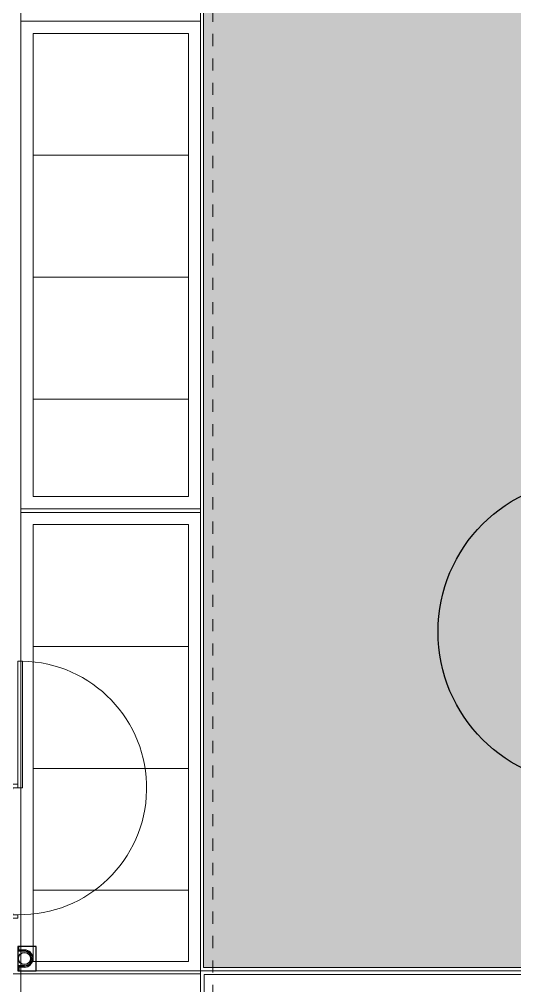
# Model space of a CAD drawing. Header units: metres. Extents: x 349703 to 349913, y 9282546 to 9282694.
# Drawn here: x 349729.72 to 349733.79, y 9282608.92 to 9282616.84 of the extents above; entities that cross this region are included whole.
import ezdxf

# ---------------------------------------------------------------- set-up
doc = ezdxf.new("R2010")
doc.units = ezdxf.units.M
doc.header["$LTSCALE"] = 0.25
doc.linetypes.add('HIDDEN', pattern=[0.375, 0.25, -0.125])
for name, color, linetype, lineweight in [('AREA-VERDE', 3, 'CONTINUOUS', 9), ('ARQ-FONDO', 253, 'CONTINUOUS', 9), ('CUNETAS-RED', 5, 'CONTINUOUS', 18), ('LLORAD-TEXTO', 1, 'CONTINUOUS', 25)]:
    doc.layers.add(name, color=color, linetype=linetype, lineweight=lineweight)

# ---------------------------------------------------------------- blocks, each defined once
blk = doc.blocks.new('vereda sumñdcjw')
at = {"layer": 'ARQ-FONDO', "flags": 128}
for points in [[(350088.3946, 9282377.6072), (350100.9754, 9282377.6072), (350100.9754, 9282359.5264), (350098.6004, 9282359.5264), (350098.6004, 9282346.1764), (350090.7696, 9282346.1764), (350090.7696, 9282359.5264), (350088.3946, 9282359.5264)], [(350098.7004, 9282353.8918), (350099.975, 9282353.8918), (350099.975, 9282350.0918), (350098.7004, 9282350.0918)], [(350098.7004, 9282349.8618), (350099.975, 9282349.8618), (350099.975, 9282346.2764), (350098.7004, 9282346.2764)], [(350100.075, 9282346.1764), (350098.6004, 9282346.1764), (350098.6004, 9282344.7018), (350100.075, 9282344.7018)]]:
    blk.add_lwpolyline(points, close=True, dxfattribs=at)
for points in [[(350098.6004, 9282353.9918), (350100.075, 9282353.9918), (350100.075, 9282349.9918), (350098.6004, 9282349.9918), (350098.6004, 9282353.9918)], [(350099.975, 9282352.8918), (350098.7004, 9282352.8918)], [(350099.975, 9282351.8918), (350098.7004, 9282351.8918)], [(350099.975, 9282350.8918), (350098.7004, 9282350.8918)], [(350098.6004, 9282349.9618), (350100.075, 9282349.9618), (350100.075, 9282346.2018), (350098.6004, 9282346.2018), (350098.6004, 9282349.9618)], [(350099.975, 9282348.8618), (350098.7004, 9282348.8618)], [(350099.975, 9282347.8618), (350098.7004, 9282347.8618)], [(350099.975, 9282346.8618), (350098.7004, 9282346.8618)]]:
    blk.add_lwpolyline(points, dxfattribs=at)
blk = doc.blocks.new('PUERTA 01')
at = {"layer": 'ARQ-FONDO', "ltscale": 0.025}
for p, q in [((139.2072, 49.0048), (139.0542, 49.0048)), ((139.2072, 48.9648), (139.2072, 49.0048)), ((139.0942, 48.9748), (139.0542, 48.9748)), ((139.2072, 48.9648), (139.0942, 48.9648)), ((139.0942, 47.9348), (139.0162, 47.9348)), ((139.0162, 47.9348), (139.0162, 46.8948)), ((139.0542, 47.9348), (139.0542, 46.8948)), ((139.2072, 47.9448), (139.0942, 47.9448)), ((139.0942, 47.9448), (139.0942, 47.9348)), ((139.2072, 47.9048), (139.2072, 47.9448)), ((139.0542, 46.8948), (139.0162, 46.8948))]:
    blk.add_line(p, q, dxfattribs=at)
at = {"layer": 'ARQ-FONDO'}
for p, q in [((139.0542, 49.0048), (139.0542, 48.9748)), ((139.0942, 48.9748), (139.0942, 48.9648)), ((139.2072, 47.9048), (139.0542, 47.9048))]:
    blk.add_line(p, q, dxfattribs=at)
blk.add_arc((139.0368, 47.9348), 1.0402, 89.04195, 268.8649, dxfattribs=at)
blk = doc.blocks.new('sum y comedor varones')
at = {"layer": 'ARQ-FONDO', "rotation": 180}
blk.add_blockref('PUERTA 01', (350302.7014, 9282395.6366), dxfattribs=at)
blk = doc.blocks.new('montante')
at = {"layer": 'ARQ-FONDO', "lineweight": 30}
for p, q in [((0.0455, 0.07), (0.0455, 0.095)), ((0, 0.07), (0.0455, 0.07)), ((0, 0.06), (0.0555, 0.06)), ((0, -0.06), (0.0555, -0.06)), ((0, -0.07), (0.0455, -0.07)), ((0.0455, -0.07), (0.0455, -0.095))]:
    blk.add_line(p, q, dxfattribs=at)
blk.add_lwpolyline([(-0.0945, 0.1), (-0.0945, -0.1), (0.0555, -0.1), (0.0555, 0.1)], close=True, dxfattribs=at)
blk.add_circle((0, 0), 0.05, dxfattribs=at)
for centre, radius, start, end in [((0.0505, 0.095), 0.005, 0, 180), ((0, 0), 0.07, 90, 270), ((0, 0), 0.06, 90, 270), ((0.0505, -0.095), 0.005, 180, 0)]:
    blk.add_arc(centre, radius, start, end, dxfattribs=at)
blk = doc.blocks.new('drenaje')
at = {"layer": 'CUNETAS-RED', "lineweight": 30, "rotation": 180}
blk.add_blockref('montante', (11.6105, -66.3982), dxfattribs=at)
blk = doc.blocks.new('INGRESO KSNO')
at = {"layer": 'ARQ-FONDO', "lineweight": 0}
for points in [[(349621.4861, 9282609.0396), (349621.4861, 9282607.5396), (349614.8419, 9282607.5396), (349614.8419, 9282609.0396)], [(349621.4561, 9282609.0096), (349621.4561, 9282607.5696), (349614.8719, 9282607.5696), (349614.8719, 9282609.0096)]]:
    blk.add_lwpolyline(points, close=True, dxfattribs=at)

msp = doc.modelspace()

# ---------------------------------------------------------------- hatches: boundary and pattern name
at = {"layer": 'AREA-VERDE', "lineweight": 0, "true_color": 0xc4e4b2, "transparency": 33554610}
h = msp.add_hatch(color=3, dxfattribs=at)
h.dxf.hatch_style = 1
h.paths.add_polyline_path([(349744.8805, 9282618.03), (349744.3953, 9282618.5151), (349733.9522, 9282618.5151), (349733.5859, 9282618.8815), (349733.5859, 9282620.8642), (349731.2363, 9282620.8642), (349731.2363, 9282609.065), (349737.8297, 9282609.065), (349737.8297, 9282614.6405), (349744.8805, 9282614.6405)])

# ---------------------------------------------------------------- linework, layer by layer
at = {"layer": 'ARQ-FONDO', "linetype": 'HIDDEN', "flags": 128}
msp.add_lwpolyline([(349717.9559, 9282642.0196), (349733.6859, 9282642.0196), (349733.6859, 9282620.7896), (349731.3109, 9282620.7896), (349731.3109, 9282607.4396), (349720.3309, 9282607.4396), (349720.3309, 9282620.7896), (349717.9559, 9282620.7896)], close=True, dxfattribs=at)
at = {"layer": 'ARQ-FONDO', "lineweight": 0}
msp.add_lwpolyline([(349733.6113, 9282620.8896), (349731.2109, 9282620.8896), (349731.2109, 9282609.0396), (349737.8551, 9282609.0396), (349737.8551, 9282614.6151), (349744.9059, 9282614.6151), (349744.9059, 9282618.0405), (349744.4059, 9282618.5405), (349733.9627, 9282618.5405), (349733.6113, 9282618.892), (349733.6113, 9282620.8896)], dxfattribs=at)
msp.add_lwpolyline([(349733.5859, 9282620.8642), (349731.2363, 9282620.8642), (349731.2363, 9282609.065), (349737.8297, 9282609.065), (349737.8297, 9282614.6405), (349744.8805, 9282614.6405), (349744.8805, 9282618.03), (349744.3953, 9282618.5151), (349733.9522, 9282618.5151), (349733.5859, 9282618.8815)], close=True, dxfattribs=at)
at = {"layer": 'LLORAD-TEXTO'}
msp.add_circle((349734.41, 9282611.82), 1.25, dxfattribs=at)

# ---------------------------------------------------------------- block references
at = {"layer": 'ARQ-FONDO'}
for name, p in [('vereda sumñdcjw', (-368.8641, 262.8378)), ('sum y comedor varones', (-433.9364, 262.8378)), ('INGRESO KSNO', (116.369, 0, 0.0045))]:
    msp.add_blockref(name, p, dxfattribs=at)
at = {"layer": 'CUNETAS-RED', "lineweight": 30}
msp.add_blockref('drenaje', (349718.1559, 9282675.5378), dxfattribs=at)

doc.saveas('drawing.dxf')
